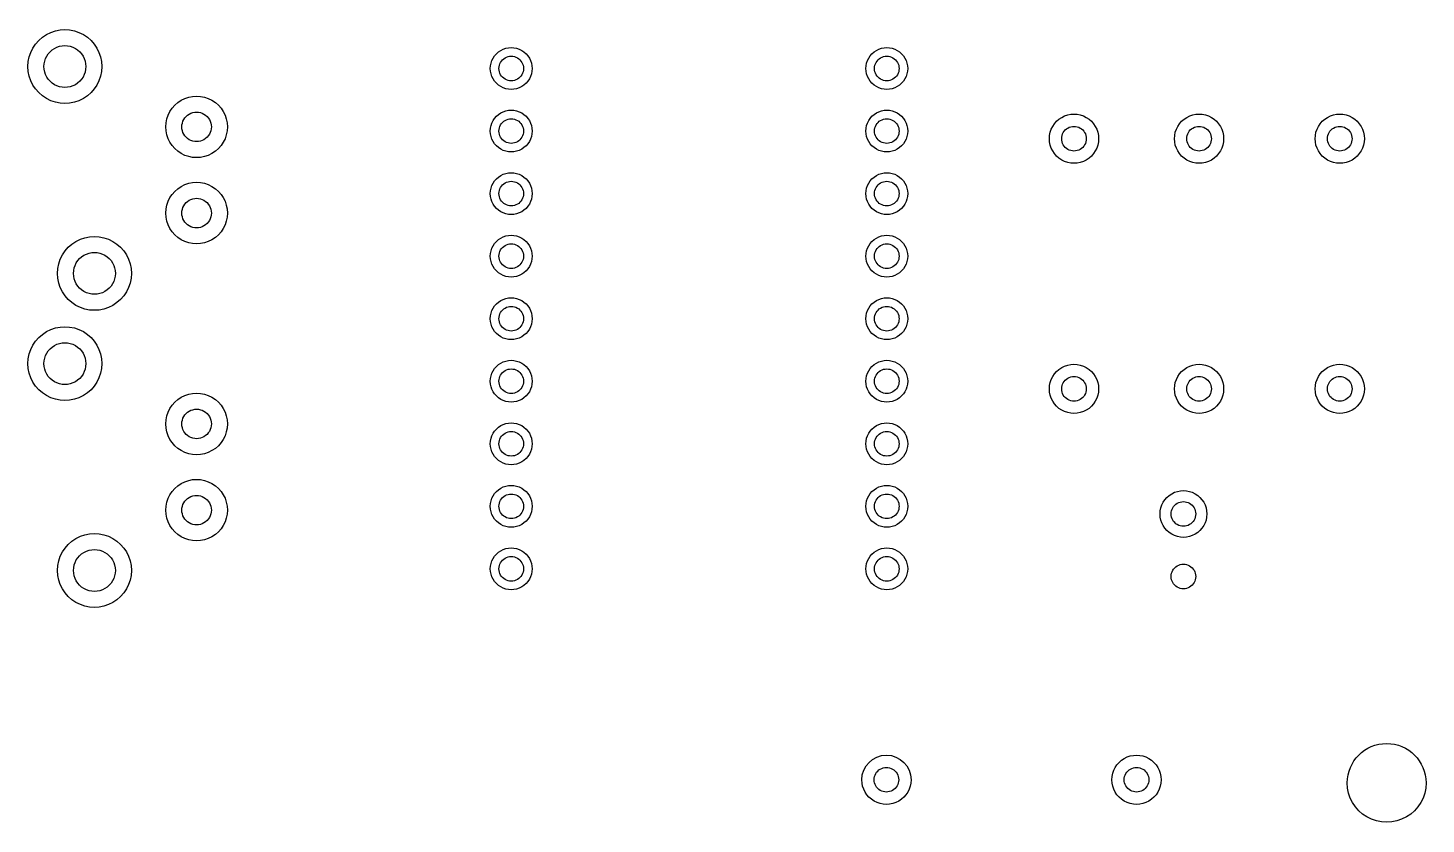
# Model space of a CAD drawing. Extents: x 2 to 134, y -65 to -1.
# Drawn here: x 76.9 to 133.7, y -64.7 to -32.4 of the extents above; entities that cross this region are included whole.
import ezdxf

# ---------------------------------------------------------------- set-up
doc = ezdxf.new("R2010")
doc.units = 0
doc.layers.get('0').update_dxf_attribs({"linetype": 'CONTINUOUS'})

msp = doc.modelspace()

# ---------------------------------------------------------------- linework, layer by layer
at = {"color": 7}
for p, q in [((79.292059, -33.962645), (79.292059, -33.962645)), ((79.942058, -33.962645), (79.942058, -33.962645)), ((97.072069, -34.042655), (97.072069, -34.042655)), ((97.422071, -34.042655), (97.422071, -34.042655)), ((112.328071, -34.042655), (112.328071, -34.042655)), ((112.678073, -34.042655), (112.678073, -34.042655)), ((84.392059, -36.412729), (84.392059, -36.412729)), ((85.04206, -36.412729), (85.04206, -36.412729)), ((97.072069, -36.582655), (97.072069, -36.582655)), ((97.422071, -36.582655), (97.422071, -36.582655)), ((112.328071, -36.582655), (112.328071, -36.582655)), ((112.678073, -36.582655), (112.678073, -36.582655)), ((119.93245, -36.892535), (119.93245, -36.892535)), ((120.43156, -36.892535), (120.43156, -36.892535)), ((125.01245, -36.892535), (125.01245, -36.892535)), ((125.51156, -36.892535), (125.51156, -36.892535)), ((130.72745, -36.892535), (130.72745, -36.892535)), ((131.22656, -36.892535), (131.22656, -36.892535)), ((97.072069, -39.122655), (97.072069, -39.122655)), ((97.422071, -39.122655), (97.422071, -39.122655)), ((112.328071, -39.122655), (112.328071, -39.122655)), ((112.678073, -39.122655), (112.678073, -39.122655)), ((84.392059, -39.912595), (84.392059, -39.912595)), ((85.04206, -39.912595), (85.04206, -39.912595)), ((97.072069, -41.662655), (97.072069, -41.662655)), ((97.422071, -41.662655), (97.422071, -41.662655)), ((112.328071, -41.662655), (112.328071, -41.662655)), ((112.678073, -41.662655), (112.678073, -41.662655)), ((80.491955, -42.362679), (80.491955, -42.362679)), ((81.141954, -42.362679), (81.141954, -42.362679)), ((97.072069, -44.202655), (97.072069, -44.202655)), ((97.422071, -44.202655), (97.422071, -44.202655)), ((112.328071, -44.202655), (112.328071, -44.202655)), ((112.678073, -44.202655), (112.678073, -44.202655)), ((79.292059, -46.027645), (79.292059, -46.027645)), ((79.942058, -46.027645), (79.942058, -46.027645)), ((97.072069, -46.742655), (97.072069, -46.742655)), ((97.422071, -46.742655), (97.422071, -46.742655)), ((112.328071, -46.742655), (112.328071, -46.742655)), ((112.678073, -46.742655), (112.678073, -46.742655)), ((119.93245, -47.052535), (119.93245, -47.052535)), ((120.43156, -47.052535), (120.43156, -47.052535)), ((125.01245, -47.052535), (125.01245, -47.052535)), ((125.51156, -47.052535), (125.51156, -47.052535)), ((130.72745, -47.052535), (130.72745, -47.052535)), ((131.22656, -47.052535), (131.22656, -47.052535)), ((84.392059, -48.477729), (84.392059, -48.477729)), ((85.04206, -48.477729), (85.04206, -48.477729)), ((97.072069, -49.282655), (97.072069, -49.282655)), ((97.422071, -49.282655), (97.422071, -49.282655)), ((112.328071, -49.282655), (112.328071, -49.282655)), ((112.678073, -49.282655), (112.678073, -49.282655)), ((84.392059, -51.977595), (84.392059, -51.977595)), ((85.04206, -51.977595), (85.04206, -51.977595)), ((97.072069, -51.822655), (97.072069, -51.822655)), ((97.422071, -51.822655), (97.422071, -51.822655)), ((112.328071, -51.822655), (112.328071, -51.822655)), ((112.678073, -51.822655), (112.678073, -51.822655)), ((124.37745, -52.132535), (124.37745, -52.132535)), ((124.827071, -52.132535), (124.827071, -52.132535)), ((80.491955, -54.427679), (80.491955, -54.427679)), ((81.141954, -54.427679), (81.141954, -54.427679)), ((97.072069, -54.362655), (97.072069, -54.362655)), ((97.422071, -54.362655), (97.422071, -54.362655)), ((112.328071, -54.362655), (112.328071, -54.362655)), ((112.678073, -54.362655), (112.678073, -54.362655)), ((124.37745, -54.672535), (124.37745, -54.672535)), ((112.31245, -62.927535), (112.31245, -62.927535)), ((112.81156, -62.927535), (112.81156, -62.927535)), ((122.47245, -62.927535), (122.47245, -62.927535)), ((122.97156, -62.927535), (122.97156, -62.927535)), ((133.732069, -63.054535), (133.732069, -63.054535))]:
    msp.add_line(p, q, dxfattribs=at)
for points in [[(76.942058, -33.962645), (76.942058, -33.426747), (77.227957, -32.931556), (77.692058, -32.663607)], [(77.692058, -32.663607), (78.15616, -32.395658), (78.727956, -32.395658), (79.192058, -32.663607)], [(79.192058, -32.663607), (79.656159, -32.931556), (79.942058, -33.426747), (79.942058, -33.962645)], [(77.592057, -33.962645), (77.592057, -33.658969), (77.754066, -33.378361), (78.017058, -33.226522)], [(78.017058, -33.226522), (78.280049, -33.074684), (78.604067, -33.074684), (78.867058, -33.226522)], [(78.867058, -33.226522), (79.13005, -33.378361), (79.292059, -33.658969), (79.292059, -33.962645)], [(95.722069, -34.042655), (95.722069, -33.738979), (95.884078, -33.458371), (96.14707, -33.306532)], [(96.14707, -33.306532), (96.410061, -33.154694), (96.734079, -33.154694), (96.99707, -33.306532)], [(96.99707, -33.306532), (97.260062, -33.458371), (97.422071, -33.738979), (97.422071, -34.042655)], [(110.978071, -34.042655), (110.978071, -33.738979), (111.14008, -33.458371), (111.403072, -33.306532)], [(111.403072, -33.306532), (111.666063, -33.154694), (111.990081, -33.154694), (112.253072, -33.306532)], [(112.253072, -33.306532), (112.516064, -33.458371), (112.678073, -33.738979), (112.678073, -34.042655)], [(77.692058, -35.261683), (77.227957, -34.993733), (76.942058, -34.498543), (76.942058, -33.962645)], [(78.017058, -34.698767), (77.754066, -34.546929), (77.592057, -34.266321), (77.592057, -33.962645)], [(79.292059, -33.962645), (79.292059, -34.266321), (79.13005, -34.546929), (78.867058, -34.698767)], [(79.942058, -33.962645), (79.942058, -34.498543), (79.656159, -34.993733), (79.192058, -35.261683)], [(96.14707, -34.778777), (95.884078, -34.626939), (95.722069, -34.346331), (95.722069, -34.042655)], [(96.072071, -34.042655), (96.072071, -33.864022), (96.16737, -33.698959), (96.322071, -33.609643)], [(96.322071, -34.475667), (96.16737, -34.38635), (96.072071, -34.221287), (96.072071, -34.042655)], [(96.322071, -33.609643), (96.476771, -33.520327), (96.667369, -33.520327), (96.82207, -33.609643)], [(96.82207, -33.609643), (96.97677, -33.698959), (97.072069, -33.864022), (97.072069, -34.042655)], [(97.072069, -34.042655), (97.072069, -34.221287), (96.97677, -34.38635), (96.82207, -34.475667)], [(97.422071, -34.042655), (97.422071, -34.346331), (97.260062, -34.626939), (96.99707, -34.778777)], [(111.403072, -34.778777), (111.14008, -34.626939), (110.978071, -34.346331), (110.978071, -34.042655)], [(111.328073, -34.042655), (111.328073, -33.864022), (111.423372, -33.698959), (111.578073, -33.609643)], [(111.578073, -34.475667), (111.423372, -34.38635), (111.328073, -34.221287), (111.328073, -34.042655)], [(111.578073, -33.609643), (111.732773, -33.520327), (111.923371, -33.520327), (112.078072, -33.609643)], [(112.078072, -33.609643), (112.232772, -33.698959), (112.328071, -33.864022), (112.328071, -34.042655)], [(112.328071, -34.042655), (112.328071, -34.221287), (112.232772, -34.38635), (112.078072, -34.475667)], [(112.678073, -34.042655), (112.678073, -34.346331), (112.516064, -34.626939), (112.253072, -34.778777)], [(96.82207, -34.475667), (96.667369, -34.564983), (96.476771, -34.564983), (96.322071, -34.475667)], [(112.078072, -34.475667), (111.923371, -34.564983), (111.732773, -34.564983), (111.578073, -34.475667)], [(78.867058, -34.698767), (78.604067, -34.850605), (78.280049, -34.850605), (78.017058, -34.698767)], [(83.16706, -35.330197), (83.553811, -35.106906), (84.030309, -35.106906), (84.41706, -35.330197)], [(96.99707, -34.778777), (96.734079, -34.930615), (96.410061, -34.930615), (96.14707, -34.778777)], [(112.253072, -34.778777), (111.990081, -34.930615), (111.666063, -34.930615), (111.403072, -34.778777)], [(79.192058, -35.261683), (78.727956, -35.529632), (78.15616, -35.529632), (77.692058, -35.261683)], [(82.54206, -36.412729), (82.54206, -35.966147), (82.780309, -35.553488), (83.16706, -35.330197)], [(84.41706, -35.330197), (84.803811, -35.553488), (85.04206, -35.966147), (85.04206, -36.412729)], [(96.14707, -35.846532), (96.410061, -35.694694), (96.734079, -35.694694), (96.99707, -35.846532)], [(111.403072, -35.846532), (111.666063, -35.694694), (111.990081, -35.694694), (112.253072, -35.846532)], [(83.192061, -36.412729), (83.192061, -36.19837), (83.30642, -36.000294), (83.492061, -35.893115)], [(83.492061, -35.893115), (83.677701, -35.785935), (83.906419, -35.785935), (84.092059, -35.893115)], [(84.092059, -35.893115), (84.2777, -36.000294), (84.392059, -36.19837), (84.392059, -36.412729)], [(95.722069, -36.582655), (95.722069, -36.278979), (95.884078, -35.998371), (96.14707, -35.846532)], [(96.072071, -36.582655), (96.072071, -36.404022), (96.16737, -36.238959), (96.322071, -36.149643)], [(96.322071, -36.149643), (96.476771, -36.060327), (96.667369, -36.060327), (96.82207, -36.149643)], [(96.82207, -36.149643), (96.97677, -36.238959), (97.072069, -36.404022), (97.072069, -36.582655)], [(96.99707, -35.846532), (97.260062, -35.998371), (97.422071, -36.278979), (97.422071, -36.582655)], [(110.978071, -36.582655), (110.978071, -36.278979), (111.14008, -35.998371), (111.403072, -35.846532)], [(111.328073, -36.582655), (111.328073, -36.404022), (111.423372, -36.238959), (111.578073, -36.149643)], [(111.578073, -36.149643), (111.732773, -36.060327), (111.923371, -36.060327), (112.078072, -36.149643)], [(112.078072, -36.149643), (112.232772, -36.238959), (112.328071, -36.404022), (112.328071, -36.582655)], [(112.253072, -35.846532), (112.516064, -35.998371), (112.678073, -36.278979), (112.678073, -36.582655)], [(118.43258, -36.892535), (118.43258, -36.535451), (118.623082, -36.205493), (118.932325, -36.026951)], [(118.932325, -36.026951), (119.241568, -35.848409), (119.622572, -35.848409), (119.931815, -36.026951)], [(119.931815, -36.026951), (120.241058, -36.205493), (120.43156, -36.535451), (120.43156, -36.892535)], [(123.51258, -36.892535), (123.51258, -36.535451), (123.703082, -36.205493), (124.012325, -36.026951)], [(124.012325, -36.026951), (124.321568, -35.848409), (124.702572, -35.848409), (125.011815, -36.026951)], [(125.011815, -36.026951), (125.321058, -36.205493), (125.51156, -36.535451), (125.51156, -36.892535)], [(129.22758, -36.892535), (129.22758, -36.535451), (129.418082, -36.205493), (129.727325, -36.026951)], [(129.727325, -36.026951), (130.036568, -35.848409), (130.417572, -35.848409), (130.726815, -36.026951)], [(130.726815, -36.026951), (131.036058, -36.205493), (131.22656, -36.535451), (131.22656, -36.892535)], [(83.16706, -37.495261), (82.780309, -37.27197), (82.54206, -36.859311), (82.54206, -36.412729)], [(83.492061, -36.932343), (83.30642, -36.825164), (83.192061, -36.627088), (83.192061, -36.412729)], [(84.392059, -36.412729), (84.392059, -36.627088), (84.2777, -36.825164), (84.092059, -36.932343)], [(85.04206, -36.412729), (85.04206, -36.859311), (84.803811, -37.27197), (84.41706, -37.495261)], [(96.14707, -37.318777), (95.884078, -37.166939), (95.722069, -36.886331), (95.722069, -36.582655)], [(96.322071, -37.015667), (96.16737, -36.92635), (96.072071, -36.761287), (96.072071, -36.582655)], [(97.072069, -36.582655), (97.072069, -36.761287), (96.97677, -36.92635), (96.82207, -37.015667)], [(97.422071, -36.582655), (97.422071, -36.886331), (97.260062, -37.166939), (96.99707, -37.318777)], [(111.403072, -37.318777), (111.14008, -37.166939), (110.978071, -36.886331), (110.978071, -36.582655)], [(111.578073, -37.015667), (111.423372, -36.92635), (111.328073, -36.761287), (111.328073, -36.582655)], [(112.328071, -36.582655), (112.328071, -36.761287), (112.232772, -36.92635), (112.078072, -37.015667)], [(112.678073, -36.582655), (112.678073, -36.886331), (112.516064, -37.166939), (112.253072, -37.318777)], [(118.932325, -37.758119), (118.623082, -37.579577), (118.43258, -37.249618), (118.43258, -36.892535)], [(118.93169, -36.892535), (118.93169, -36.713766), (119.027062, -36.548577), (119.18188, -36.459193)], [(119.18188, -37.325877), (119.027062, -37.236492), (118.93169, -37.071303), (118.93169, -36.892535)], [(119.18188, -36.459193), (119.336698, -36.369809), (119.527442, -36.369809), (119.68226, -36.459193)], [(119.68226, -36.459193), (119.837078, -36.548577), (119.93245, -36.713766), (119.93245, -36.892535)], [(119.93245, -36.892535), (119.93245, -37.071303), (119.837078, -37.236492), (119.68226, -37.325877)], [(120.43156, -36.892535), (120.43156, -37.249618), (120.241058, -37.579577), (119.931815, -37.758119)], [(124.012325, -37.758119), (123.703082, -37.579577), (123.51258, -37.249618), (123.51258, -36.892535)], [(124.01169, -36.892535), (124.01169, -36.713766), (124.107062, -36.548577), (124.26188, -36.459193)], [(124.26188, -37.325877), (124.107062, -37.236492), (124.01169, -37.071303), (124.01169, -36.892535)], [(124.26188, -36.459193), (124.416698, -36.369809), (124.607442, -36.369809), (124.76226, -36.459193)], [(124.76226, -36.459193), (124.917078, -36.548577), (125.01245, -36.713766), (125.01245, -36.892535)], [(125.01245, -36.892535), (125.01245, -37.071303), (124.917078, -37.236492), (124.76226, -37.325877)], [(125.51156, -36.892535), (125.51156, -37.249618), (125.321058, -37.579577), (125.011815, -37.758119)], [(129.727325, -37.758119), (129.418082, -37.579577), (129.22758, -37.249618), (129.22758, -36.892535)], [(129.72669, -36.892535), (129.72669, -36.713766), (129.822062, -36.548577), (129.97688, -36.459193)], [(129.97688, -37.325877), (129.822062, -37.236492), (129.72669, -37.071303), (129.72669, -36.892535)], [(129.97688, -36.459193), (130.131698, -36.369809), (130.322442, -36.369809), (130.47726, -36.459193)], [(130.47726, -36.459193), (130.632078, -36.548577), (130.72745, -36.713766), (130.72745, -36.892535)], [(130.72745, -36.892535), (130.72745, -37.071303), (130.632078, -37.236492), (130.47726, -37.325877)], [(131.22656, -36.892535), (131.22656, -37.249618), (131.036058, -37.579577), (130.726815, -37.758119)], [(84.092059, -36.932343), (83.906419, -37.039522), (83.677701, -37.039522), (83.492061, -36.932343)], [(96.99707, -37.318777), (96.734079, -37.470615), (96.410061, -37.470615), (96.14707, -37.318777)], [(96.82207, -37.015667), (96.667369, -37.104983), (96.476771, -37.104983), (96.322071, -37.015667)], [(112.253072, -37.318777), (111.990081, -37.470615), (111.666063, -37.470615), (111.403072, -37.318777)], [(112.078072, -37.015667), (111.923371, -37.104983), (111.732773, -37.104983), (111.578073, -37.015667)], [(119.68226, -37.325877), (119.527442, -37.415261), (119.336698, -37.415261), (119.18188, -37.325877)], [(124.76226, -37.325877), (124.607442, -37.415261), (124.416698, -37.415261), (124.26188, -37.325877)], [(130.47726, -37.325877), (130.322442, -37.415261), (130.131698, -37.415261), (129.97688, -37.325877)], [(84.41706, -37.495261), (84.030309, -37.718552), (83.553811, -37.718552), (83.16706, -37.495261)], [(119.931815, -37.758119), (119.622572, -37.93666), (119.241568, -37.93666), (118.932325, -37.758119)], [(125.011815, -37.758119), (124.702572, -37.93666), (124.321568, -37.93666), (124.012325, -37.758119)], [(130.726815, -37.758119), (130.417572, -37.93666), (130.036568, -37.93666), (129.727325, -37.758119)], [(83.16706, -38.830063), (83.553811, -38.606772), (84.030309, -38.606772), (84.41706, -38.830063)], [(95.722069, -39.122655), (95.722069, -38.818979), (95.884078, -38.538371), (96.14707, -38.386532)], [(96.14707, -38.386532), (96.410061, -38.234694), (96.734079, -38.234694), (96.99707, -38.386532)], [(96.322071, -38.689643), (96.476771, -38.600327), (96.667369, -38.600327), (96.82207, -38.689643)], [(96.99707, -38.386532), (97.260062, -38.538371), (97.422071, -38.818979), (97.422071, -39.122655)], [(110.978071, -39.122655), (110.978071, -38.818979), (111.14008, -38.538371), (111.403072, -38.386532)], [(111.403072, -38.386532), (111.666063, -38.234694), (111.990081, -38.234694), (112.253072, -38.386532)], [(111.578073, -38.689643), (111.732773, -38.600327), (111.923371, -38.600327), (112.078072, -38.689643)], [(112.253072, -38.386532), (112.516064, -38.538371), (112.678073, -38.818979), (112.678073, -39.122655)], [(82.54206, -39.912595), (82.54206, -39.466013), (82.780309, -39.053354), (83.16706, -38.830063)], [(84.41706, -38.830063), (84.803811, -39.053354), (85.04206, -39.466013), (85.04206, -39.912595)], [(96.14707, -39.858777), (95.884078, -39.706939), (95.722069, -39.426331), (95.722069, -39.122655)], [(96.072071, -39.122655), (96.072071, -38.944022), (96.16737, -38.778959), (96.322071, -38.689643)], [(96.322071, -39.555667), (96.16737, -39.46635), (96.072071, -39.301287), (96.072071, -39.122655)], [(96.82207, -38.689643), (96.97677, -38.778959), (97.072069, -38.944022), (97.072069, -39.122655)], [(97.072069, -39.122655), (97.072069, -39.301287), (96.97677, -39.46635), (96.82207, -39.555667)], [(97.422071, -39.122655), (97.422071, -39.426331), (97.260062, -39.706939), (96.99707, -39.858777)], [(111.403072, -39.858777), (111.14008, -39.706939), (110.978071, -39.426331), (110.978071, -39.122655)], [(111.328073, -39.122655), (111.328073, -38.944022), (111.423372, -38.778959), (111.578073, -38.689643)], [(111.578073, -39.555667), (111.423372, -39.46635), (111.328073, -39.301287), (111.328073, -39.122655)], [(112.078072, -38.689643), (112.232772, -38.778959), (112.328071, -38.944022), (112.328071, -39.122655)], [(112.328071, -39.122655), (112.328071, -39.301287), (112.232772, -39.46635), (112.078072, -39.555667)], [(112.678073, -39.122655), (112.678073, -39.426331), (112.516064, -39.706939), (112.253072, -39.858777)], [(83.192061, -39.912595), (83.192061, -39.698236), (83.30642, -39.50016), (83.492061, -39.392981)], [(83.492061, -39.392981), (83.677701, -39.285801), (83.906419, -39.285801), (84.092059, -39.392981)], [(84.092059, -39.392981), (84.2777, -39.50016), (84.392059, -39.698236), (84.392059, -39.912595)], [(96.82207, -39.555667), (96.667369, -39.644983), (96.476771, -39.644983), (96.322071, -39.555667)], [(112.078072, -39.555667), (111.923371, -39.644983), (111.732773, -39.644983), (111.578073, -39.555667)], [(83.16706, -40.995127), (82.780309, -40.771836), (82.54206, -40.359177), (82.54206, -39.912595)], [(83.492061, -40.432209), (83.30642, -40.32503), (83.192061, -40.126954), (83.192061, -39.912595)], [(84.392059, -39.912595), (84.392059, -40.126954), (84.2777, -40.32503), (84.092059, -40.432209)], [(85.04206, -39.912595), (85.04206, -40.359177), (84.803811, -40.771836), (84.41706, -40.995127)], [(96.99707, -39.858777), (96.734079, -40.010615), (96.410061, -40.010615), (96.14707, -39.858777)], [(112.253072, -39.858777), (111.990081, -40.010615), (111.666063, -40.010615), (111.403072, -39.858777)], [(78.891954, -41.063641), (79.356056, -40.795692), (79.927852, -40.795692), (80.391954, -41.063641)], [(84.092059, -40.432209), (83.906419, -40.539388), (83.677701, -40.539388), (83.492061, -40.432209)], [(96.14707, -40.926532), (96.410061, -40.774694), (96.734079, -40.774694), (96.99707, -40.926532)], [(111.403072, -40.926532), (111.666063, -40.774694), (111.990081, -40.774694), (112.253072, -40.926532)], [(78.141954, -42.362679), (78.141954, -41.826781), (78.427853, -41.33159), (78.891954, -41.063641)], [(80.391954, -41.063641), (80.856055, -41.33159), (81.141954, -41.826781), (81.141954, -42.362679)], [(84.41706, -40.995127), (84.030309, -41.218418), (83.553811, -41.218418), (83.16706, -40.995127)], [(95.722069, -41.662655), (95.722069, -41.358979), (95.884078, -41.078371), (96.14707, -40.926532)], [(96.072071, -41.662655), (96.072071, -41.484022), (96.16737, -41.318959), (96.322071, -41.229643)], [(96.322071, -41.229643), (96.476771, -41.140327), (96.667369, -41.140327), (96.82207, -41.229643)], [(96.82207, -41.229643), (96.97677, -41.318959), (97.072069, -41.484022), (97.072069, -41.662655)], [(96.99707, -40.926532), (97.260062, -41.078371), (97.422071, -41.358979), (97.422071, -41.662655)], [(110.978071, -41.662655), (110.978071, -41.358979), (111.14008, -41.078371), (111.403072, -40.926532)], [(111.328073, -41.662655), (111.328073, -41.484022), (111.423372, -41.318959), (111.578073, -41.229643)], [(111.578073, -41.229643), (111.732773, -41.140327), (111.923371, -41.140327), (112.078072, -41.229643)], [(112.078072, -41.229643), (112.232772, -41.318959), (112.328071, -41.484022), (112.328071, -41.662655)], [(112.253072, -40.926532), (112.516064, -41.078371), (112.678073, -41.358979), (112.678073, -41.662655)], [(78.791953, -42.362679), (78.791953, -42.059003), (78.953962, -41.778395), (79.216954, -41.626556)], [(79.216954, -41.626556), (79.479945, -41.474718), (79.803963, -41.474718), (80.066954, -41.626556)], [(80.066954, -41.626556), (80.329946, -41.778395), (80.491955, -42.059003), (80.491955, -42.362679)], [(96.14707, -42.398777), (95.884078, -42.246939), (95.722069, -41.966331), (95.722069, -41.662655)], [(96.322071, -42.095667), (96.16737, -42.00635), (96.072071, -41.841287), (96.072071, -41.662655)], [(97.072069, -41.662655), (97.072069, -41.841287), (96.97677, -42.00635), (96.82207, -42.095667)], [(97.422071, -41.662655), (97.422071, -41.966331), (97.260062, -42.246939), (96.99707, -42.398777)], [(111.403072, -42.398777), (111.14008, -42.246939), (110.978071, -41.966331), (110.978071, -41.662655)], [(111.578073, -42.095667), (111.423372, -42.00635), (111.328073, -41.841287), (111.328073, -41.662655)], [(112.328071, -41.662655), (112.328071, -41.841287), (112.232772, -42.00635), (112.078072, -42.095667)], [(112.678073, -41.662655), (112.678073, -41.966331), (112.516064, -42.246939), (112.253072, -42.398777)], [(78.891954, -43.661717), (78.427853, -43.393767), (78.141954, -42.898577), (78.141954, -42.362679)], [(79.216954, -43.098801), (78.953962, -42.946963), (78.791953, -42.666355), (78.791953, -42.362679)], [(80.491955, -42.362679), (80.491955, -42.666355), (80.329946, -42.946963), (80.066954, -43.098801)], [(81.141954, -42.362679), (81.141954, -42.898577), (80.856055, -43.393767), (80.391954, -43.661717)], [(96.99707, -42.398777), (96.734079, -42.550615), (96.410061, -42.550615), (96.14707, -42.398777)], [(96.82207, -42.095667), (96.667369, -42.184983), (96.476771, -42.184983), (96.322071, -42.095667)], [(112.253072, -42.398777), (111.990081, -42.550615), (111.666063, -42.550615), (111.403072, -42.398777)], [(112.078072, -42.095667), (111.923371, -42.184983), (111.732773, -42.184983), (111.578073, -42.095667)], [(80.066954, -43.098801), (79.803963, -43.250639), (79.479945, -43.250639), (79.216954, -43.098801)], [(80.391954, -43.661717), (79.927852, -43.929666), (79.356056, -43.929666), (78.891954, -43.661717)], [(95.722069, -44.202655), (95.722069, -43.898979), (95.884078, -43.618371), (96.14707, -43.466532)], [(96.14707, -43.466532), (96.410061, -43.314694), (96.734079, -43.314694), (96.99707, -43.466532)], [(96.322071, -43.769643), (96.476771, -43.680327), (96.667369, -43.680327), (96.82207, -43.769643)], [(96.99707, -43.466532), (97.260062, -43.618371), (97.422071, -43.898979), (97.422071, -44.202655)], [(110.978071, -44.202655), (110.978071, -43.898979), (111.14008, -43.618371), (111.403072, -43.466532)], [(111.403072, -43.466532), (111.666063, -43.314694), (111.990081, -43.314694), (112.253072, -43.466532)], [(111.578073, -43.769643), (111.732773, -43.680327), (111.923371, -43.680327), (112.078072, -43.769643)], [(112.253072, -43.466532), (112.516064, -43.618371), (112.678073, -43.898979), (112.678073, -44.202655)], [(96.14707, -44.938777), (95.884078, -44.786939), (95.722069, -44.506331), (95.722069, -44.202655)], [(96.072071, -44.202655), (96.072071, -44.024022), (96.16737, -43.858959), (96.322071, -43.769643)], [(96.322071, -44.635667), (96.16737, -44.54635), (96.072071, -44.381287), (96.072071, -44.202655)], [(96.82207, -43.769643), (96.97677, -43.858959), (97.072069, -44.024022), (97.072069, -44.202655)], [(97.072069, -44.202655), (97.072069, -44.381287), (96.97677, -44.54635), (96.82207, -44.635667)], [(97.422071, -44.202655), (97.422071, -44.506331), (97.260062, -44.786939), (96.99707, -44.938777)], [(111.403072, -44.938777), (111.14008, -44.786939), (110.978071, -44.506331), (110.978071, -44.202655)], [(111.328073, -44.202655), (111.328073, -44.024022), (111.423372, -43.858959), (111.578073, -43.769643)], [(111.578073, -44.635667), (111.423372, -44.54635), (111.328073, -44.381287), (111.328073, -44.202655)], [(112.078072, -43.769643), (112.232772, -43.858959), (112.328071, -44.024022), (112.328071, -44.202655)], [(112.328071, -44.202655), (112.328071, -44.381287), (112.232772, -44.54635), (112.078072, -44.635667)], [(112.678073, -44.202655), (112.678073, -44.506331), (112.516064, -44.786939), (112.253072, -44.938777)], [(76.942058, -46.027645), (76.942058, -45.491747), (77.227957, -44.996556), (77.692058, -44.728607)], [(77.692058, -44.728607), (78.15616, -44.460658), (78.727956, -44.460658), (79.192058, -44.728607)], [(79.192058, -44.728607), (79.656159, -44.996556), (79.942058, -45.491747), (79.942058, -46.027645)], [(96.82207, -44.635667), (96.667369, -44.724983), (96.476771, -44.724983), (96.322071, -44.635667)], [(112.078072, -44.635667), (111.923371, -44.724983), (111.732773, -44.724983), (111.578073, -44.635667)], [(77.592057, -46.027645), (77.592057, -45.723969), (77.754066, -45.443361), (78.017058, -45.291522)], [(78.017058, -45.291522), (78.280049, -45.139684), (78.604067, -45.139684), (78.867058, -45.291522)], [(78.867058, -45.291522), (79.13005, -45.443361), (79.292059, -45.723969), (79.292059, -46.027645)], [(96.99707, -44.938777), (96.734079, -45.090615), (96.410061, -45.090615), (96.14707, -44.938777)], [(112.253072, -44.938777), (111.990081, -45.090615), (111.666063, -45.090615), (111.403072, -44.938777)], [(96.14707, -46.006532), (96.410061, -45.854694), (96.734079, -45.854694), (96.99707, -46.006532)], [(111.403072, -46.006532), (111.666063, -45.854694), (111.990081, -45.854694), (112.253072, -46.006532)], [(77.692058, -47.326683), (77.227957, -47.058733), (76.942058, -46.563543), (76.942058, -46.027645)], [(78.017058, -46.763767), (77.754066, -46.611929), (77.592057, -46.331321), (77.592057, -46.027645)], [(79.292059, -46.027645), (79.292059, -46.331321), (79.13005, -46.611929), (78.867058, -46.763767)], [(79.942058, -46.027645), (79.942058, -46.563543), (79.656159, -47.058733), (79.192058, -47.326683)], [(95.722069, -46.742655), (95.722069, -46.438979), (95.884078, -46.158371), (96.14707, -46.006532)], [(96.072071, -46.742655), (96.072071, -46.564022), (96.16737, -46.398959), (96.322071, -46.309643)], [(96.322071, -46.309643), (96.476771, -46.220327), (96.667369, -46.220327), (96.82207, -46.309643)], [(96.82207, -46.309643), (96.97677, -46.398959), (97.072069, -46.564022), (97.072069, -46.742655)], [(96.99707, -46.006532), (97.260062, -46.158371), (97.422071, -46.438979), (97.422071, -46.742655)], [(110.978071, -46.742655), (110.978071, -46.438979), (111.14008, -46.158371), (111.403072, -46.006532)], [(111.328073, -46.742655), (111.328073, -46.564022), (111.423372, -46.398959), (111.578073, -46.309643)], [(111.578073, -46.309643), (111.732773, -46.220327), (111.923371, -46.220327), (112.078072, -46.309643)], [(112.078072, -46.309643), (112.232772, -46.398959), (112.328071, -46.564022), (112.328071, -46.742655)], [(112.253072, -46.006532), (112.516064, -46.158371), (112.678073, -46.438979), (112.678073, -46.742655)], [(118.43258, -47.052535), (118.43258, -46.695451), (118.623082, -46.365493), (118.932325, -46.186951)], [(118.932325, -46.186951), (119.241568, -46.008409), (119.622572, -46.008409), (119.931815, -46.186951)], [(119.18188, -46.619193), (119.336698, -46.529809), (119.527442, -46.529809), (119.68226, -46.619193)], [(119.931815, -46.186951), (120.241058, -46.365493), (120.43156, -46.695451), (120.43156, -47.052535)], [(123.51258, -47.052535), (123.51258, -46.695451), (123.703082, -46.365493), (124.012325, -46.186951)], [(124.012325, -46.186951), (124.321568, -46.008409), (124.702572, -46.008409), (125.011815, -46.186951)], [(124.26188, -46.619193), (124.416698, -46.529809), (124.607442, -46.529809), (124.76226, -46.619193)], [(125.011815, -46.186951), (125.321058, -46.365493), (125.51156, -46.695451), (125.51156, -47.052535)], [(129.22758, -47.052535), (129.22758, -46.695451), (129.418082, -46.365493), (129.727325, -46.186951)], [(129.727325, -46.186951), (130.036568, -46.008409), (130.417572, -46.008409), (130.726815, -46.186951)], [(129.97688, -46.619193), (130.131698, -46.529809), (130.322442, -46.529809), (130.47726, -46.619193)], [(130.726815, -46.186951), (131.036058, -46.365493), (131.22656, -46.695451), (131.22656, -47.052535)], [(78.867058, -46.763767), (78.604067, -46.915605), (78.280049, -46.915605), (78.017058, -46.763767)], [(96.14707, -47.478777), (95.884078, -47.326939), (95.722069, -47.046331), (95.722069, -46.742655)], [(96.322071, -47.175667), (96.16737, -47.08635), (96.072071, -46.921287), (96.072071, -46.742655)], [(97.072069, -46.742655), (97.072069, -46.921287), (96.97677, -47.08635), (96.82207, -47.175667)], [(97.422071, -46.742655), (97.422071, -47.046331), (97.260062, -47.326939), (96.99707, -47.478777)], [(111.403072, -47.478777), (111.14008, -47.326939), (110.978071, -47.046331), (110.978071, -46.742655)], [(111.578073, -47.175667), (111.423372, -47.08635), (111.328073, -46.921287), (111.328073, -46.742655)], [(112.328071, -46.742655), (112.328071, -46.921287), (112.232772, -47.08635), (112.078072, -47.175667)], [(112.678073, -46.742655), (112.678073, -47.046331), (112.516064, -47.326939), (112.253072, -47.478777)], [(118.932325, -47.918119), (118.623082, -47.739577), (118.43258, -47.409618), (118.43258, -47.052535)], [(118.93169, -47.052535), (118.93169, -46.873766), (119.027062, -46.708577), (119.18188, -46.619193)], [(119.18188, -47.485877), (119.027062, -47.396492), (118.93169, -47.231303), (118.93169, -47.052535)], [(119.68226, -46.619193), (119.837078, -46.708577), (119.93245, -46.873766), (119.93245, -47.052535)], [(119.93245, -47.052535), (119.93245, -47.231303), (119.837078, -47.396492), (119.68226, -47.485877)], [(120.43156, -47.052535), (120.43156, -47.409618), (120.241058, -47.739577), (119.931815, -47.918119)], [(124.012325, -47.918119), (123.703082, -47.739577), (123.51258, -47.409618), (123.51258, -47.052535)], [(124.01169, -47.052535), (124.01169, -46.873766), (124.107062, -46.708577), (124.26188, -46.619193)], [(124.26188, -47.485877), (124.107062, -47.396492), (124.01169, -47.231303), (124.01169, -47.052535)], [(124.76226, -46.619193), (124.917078, -46.708577), (125.01245, -46.873766), (125.01245, -47.052535)], [(125.01245, -47.052535), (125.01245, -47.231303), (124.917078, -47.396492), (124.76226, -47.485877)], [(125.51156, -47.052535), (125.51156, -47.409618), (125.321058, -47.739577), (125.011815, -47.918119)], [(129.727325, -47.918119), (129.418082, -47.739577), (129.22758, -47.409618), (129.22758, -47.052535)], [(129.72669, -47.052535), (129.72669, -46.873766), (129.822062, -46.708577), (129.97688, -46.619193)], [(129.97688, -47.485877), (129.822062, -47.396492), (129.72669, -47.231303), (129.72669, -47.052535)], [(130.47726, -46.619193), (130.632078, -46.708577), (130.72745, -46.873766), (130.72745, -47.052535)], [(130.72745, -47.052535), (130.72745, -47.231303), (130.632078, -47.396492), (130.47726, -47.485877)], [(131.22656, -47.052535), (131.22656, -47.409618), (131.036058, -47.739577), (130.726815, -47.918119)], [(79.192058, -47.326683), (78.727956, -47.594632), (78.15616, -47.594632), (77.692058, -47.326683)], [(82.54206, -48.477729), (82.54206, -48.031147), (82.780309, -47.618488), (83.16706, -47.395197)], [(83.16706, -47.395197), (83.553811, -47.171906), (84.030309, -47.171906), (84.41706, -47.395197)], [(84.41706, -47.395197), (84.803811, -47.618488), (85.04206, -48.031147), (85.04206, -48.477729)], [(96.99707, -47.478777), (96.734079, -47.630615), (96.410061, -47.630615), (96.14707, -47.478777)], [(96.82207, -47.175667), (96.667369, -47.264983), (96.476771, -47.264983), (96.322071, -47.175667)], [(112.253072, -47.478777), (111.990081, -47.630615), (111.666063, -47.630615), (111.403072, -47.478777)], [(112.078072, -47.175667), (111.923371, -47.264983), (111.732773, -47.264983), (111.578073, -47.175667)], [(119.68226, -47.485877), (119.527442, -47.575261), (119.336698, -47.575261), (119.18188, -47.485877)], [(124.76226, -47.485877), (124.607442, -47.575261), (124.416698, -47.575261), (124.26188, -47.485877)], [(130.47726, -47.485877), (130.322442, -47.575261), (130.131698, -47.575261), (129.97688, -47.485877)], [(83.192061, -48.477729), (83.192061, -48.26337), (83.30642, -48.065294), (83.492061, -47.958115)], [(83.492061, -47.958115), (83.677701, -47.850935), (83.906419, -47.850935), (84.092059, -47.958115)], [(84.092059, -47.958115), (84.2777, -48.065294), (84.392059, -48.26337), (84.392059, -48.477729)], [(119.931815, -47.918119), (119.622572, -48.09666), (119.241568, -48.09666), (118.932325, -47.918119)], [(125.011815, -47.918119), (124.702572, -48.09666), (124.321568, -48.09666), (124.012325, -47.918119)], [(130.726815, -47.918119), (130.417572, -48.09666), (130.036568, -48.09666), (129.727325, -47.918119)], [(83.16706, -49.560261), (82.780309, -49.33697), (82.54206, -48.924311), (82.54206, -48.477729)], [(83.492061, -48.997343), (83.30642, -48.890164), (83.192061, -48.692088), (83.192061, -48.477729)], [(84.392059, -48.477729), (84.392059, -48.692088), (84.2777, -48.890164), (84.092059, -48.997343)], [(85.04206, -48.477729), (85.04206, -48.924311), (84.803811, -49.33697), (84.41706, -49.560261)], [(95.722069, -49.282655), (95.722069, -48.978979), (95.884078, -48.698371), (96.14707, -48.546532)], [(96.14707, -48.546532), (96.410061, -48.394694), (96.734079, -48.394694), (96.99707, -48.546532)], [(96.322071, -48.849643), (96.476771, -48.760327), (96.667369, -48.760327), (96.82207, -48.849643)], [(96.99707, -48.546532), (97.260062, -48.698371), (97.422071, -48.978979), (97.422071, -49.282655)], [(110.978071, -49.282655), (110.978071, -48.978979), (111.14008, -48.698371), (111.403072, -48.546532)], [(111.403072, -48.546532), (111.666063, -48.394694), (111.990081, -48.394694), (112.253072, -48.546532)], [(111.578073, -48.849643), (111.732773, -48.760327), (111.923371, -48.760327), (112.078072, -48.849643)], [(112.253072, -48.546532), (112.516064, -48.698371), (112.678073, -48.978979), (112.678073, -49.282655)], [(84.092059, -48.997343), (83.906419, -49.104522), (83.677701, -49.104522), (83.492061, -48.997343)], [(96.14707, -50.018777), (95.884078, -49.866939), (95.722069, -49.586331), (95.722069, -49.282655)], [(96.072071, -49.282655), (96.072071, -49.104022), (96.16737, -48.938959), (96.322071, -48.849643)], [(96.322071, -49.715667), (96.16737, -49.62635), (96.072071, -49.461287), (96.072071, -49.282655)], [(96.82207, -48.849643), (96.97677, -48.938959), (97.072069, -49.104022), (97.072069, -49.282655)], [(97.072069, -49.282655), (97.072069, -49.461287), (96.97677, -49.62635), (96.82207, -49.715667)], [(97.422071, -49.282655), (97.422071, -49.586331), (97.260062, -49.866939), (96.99707, -50.018777)], [(111.403072, -50.018777), (111.14008, -49.866939), (110.978071, -49.586331), (110.978071, -49.282655)], [(111.328073, -49.282655), (111.328073, -49.104022), (111.423372, -48.938959), (111.578073, -48.849643)], [(111.578073, -49.715667), (111.423372, -49.62635), (111.328073, -49.461287), (111.328073, -49.282655)], [(112.078072, -48.849643), (112.232772, -48.938959), (112.328071, -49.104022), (112.328071, -49.282655)], [(112.328071, -49.282655), (112.328071, -49.461287), (112.232772, -49.62635), (112.078072, -49.715667)], [(112.678073, -49.282655), (112.678073, -49.586331), (112.516064, -49.866939), (112.253072, -50.018777)], [(84.41706, -49.560261), (84.030309, -49.783552), (83.553811, -49.783552), (83.16706, -49.560261)], [(96.82207, -49.715667), (96.667369, -49.804983), (96.476771, -49.804983), (96.322071, -49.715667)], [(112.078072, -49.715667), (111.923371, -49.804983), (111.732773, -49.804983), (111.578073, -49.715667)], [(96.99707, -50.018777), (96.734079, -50.170615), (96.410061, -50.170615), (96.14707, -50.018777)], [(112.253072, -50.018777), (111.990081, -50.170615), (111.666063, -50.170615), (111.403072, -50.018777)], [(82.54206, -51.977595), (82.54206, -51.531013), (82.780309, -51.118354), (83.16706, -50.895063)], [(83.16706, -50.895063), (83.553811, -50.671772), (84.030309, -50.671772), (84.41706, -50.895063)], [(84.41706, -50.895063), (84.803811, -51.118354), (85.04206, -51.531013), (85.04206, -51.977595)], [(95.722069, -51.822655), (95.722069, -51.518979), (95.884078, -51.238371), (96.14707, -51.086532)], [(96.14707, -51.086532), (96.410061, -50.934694), (96.734079, -50.934694), (96.99707, -51.086532)], [(96.99707, -51.086532), (97.260062, -51.238371), (97.422071, -51.518979), (97.422071, -51.822655)], [(110.978071, -51.822655), (110.978071, -51.518979), (111.14008, -51.238371), (111.403072, -51.086532)], [(111.403072, -51.086532), (111.666063, -50.934694), (111.990081, -50.934694), (112.253072, -51.086532)], [(112.253072, -51.086532), (112.516064, -51.238371), (112.678073, -51.518979), (112.678073, -51.822655)], [(83.192061, -51.977595), (83.192061, -51.763236), (83.30642, -51.56516), (83.492061, -51.457981)], [(83.492061, -51.457981), (83.677701, -51.350801), (83.906419, -51.350801), (84.092059, -51.457981)], [(84.092059, -51.457981), (84.2777, -51.56516), (84.392059, -51.763236), (84.392059, -51.977595)], [(96.072071, -51.822655), (96.072071, -51.644022), (96.16737, -51.478959), (96.322071, -51.389643)], [(96.322071, -51.389643), (96.476771, -51.300327), (96.667369, -51.300327), (96.82207, -51.389643)], [(96.82207, -51.389643), (96.97677, -51.478959), (97.072069, -51.644022), (97.072069, -51.822655)], [(111.328073, -51.822655), (111.328073, -51.644022), (111.423372, -51.478959), (111.578073, -51.389643)], [(111.578073, -51.389643), (111.732773, -51.300327), (111.923371, -51.300327), (112.078072, -51.389643)], [(112.078072, -51.389643), (112.232772, -51.478959), (112.328071, -51.644022), (112.328071, -51.822655)], [(122.927069, -52.132535), (122.927069, -51.793132), (123.108138, -51.479511), (123.40207, -51.30981)], [(123.40207, -51.30981), (123.696001, -51.140109), (124.058139, -51.140109), (124.35207, -51.30981)], [(123.62688, -51.699193), (123.781698, -51.609809), (123.972442, -51.609809), (124.12726, -51.699193)], [(124.35207, -51.30981), (124.646002, -51.479511), (124.827071, -51.793132), (124.827071, -52.132535)], [(83.16706, -53.060127), (82.780309, -52.836836), (82.54206, -52.424177), (82.54206, -51.977595)], [(83.492061, -52.497209), (83.30642, -52.39003), (83.192061, -52.191954), (83.192061, -51.977595)], [(84.392059, -51.977595), (84.392059, -52.191954), (84.2777, -52.39003), (84.092059, -52.497209)], [(85.04206, -51.977595), (85.04206, -52.424177), (84.803811, -52.836836), (84.41706, -53.060127)], [(96.14707, -52.558777), (95.884078, -52.406939), (95.722069, -52.126331), (95.722069, -51.822655)], [(96.322071, -52.255667), (96.16737, -52.16635), (96.072071, -52.001287), (96.072071, -51.822655)], [(97.072069, -51.822655), (97.072069, -52.001287), (96.97677, -52.16635), (96.82207, -52.255667)], [(97.422071, -51.822655), (97.422071, -52.126331), (97.260062, -52.406939), (96.99707, -52.558777)], [(111.403072, -52.558777), (111.14008, -52.406939), (110.978071, -52.126331), (110.978071, -51.822655)], [(111.578073, -52.255667), (111.423372, -52.16635), (111.328073, -52.001287), (111.328073, -51.822655)], [(112.328071, -51.822655), (112.328071, -52.001287), (112.232772, -52.16635), (112.078072, -52.255667)], [(112.678073, -51.822655), (112.678073, -52.126331), (112.516064, -52.406939), (112.253072, -52.558777)], [(123.40207, -52.955259), (123.108138, -52.785558), (122.927069, -52.471937), (122.927069, -52.132535)], [(123.37669, -52.132535), (123.37669, -51.953766), (123.472062, -51.788577), (123.62688, -51.699193)], [(123.62688, -52.565877), (123.472062, -52.476492), (123.37669, -52.311303), (123.37669, -52.132535)], [(124.12726, -51.699193), (124.282078, -51.788577), (124.37745, -51.953766), (124.37745, -52.132535)], [(124.37745, -52.132535), (124.37745, -52.311303), (124.282078, -52.476492), (124.12726, -52.565877)], [(124.827071, -52.132535), (124.827071, -52.471937), (124.646002, -52.785558), (124.35207, -52.955259)], [(84.092059, -52.497209), (83.906419, -52.604388), (83.677701, -52.604388), (83.492061, -52.497209)], [(96.99707, -52.558777), (96.734079, -52.710615), (96.410061, -52.710615), (96.14707, -52.558777)], [(96.82207, -52.255667), (96.667369, -52.344983), (96.476771, -52.344983), (96.322071, -52.255667)], [(112.253072, -52.558777), (111.990081, -52.710615), (111.666063, -52.710615), (111.403072, -52.558777)], [(112.078072, -52.255667), (111.923371, -52.344983), (111.732773, -52.344983), (111.578073, -52.255667)], [(124.12726, -52.565877), (123.972442, -52.655261), (123.781698, -52.655261), (123.62688, -52.565877)], [(78.141954, -54.427679), (78.141954, -53.891781), (78.427853, -53.39659), (78.891954, -53.128641)], [(78.891954, -53.128641), (79.356056, -52.860692), (79.927852, -52.860692), (80.391954, -53.128641)], [(80.391954, -53.128641), (80.856055, -53.39659), (81.141954, -53.891781), (81.141954, -54.427679)], [(84.41706, -53.060127), (84.030309, -53.283418), (83.553811, -53.283418), (83.16706, -53.060127)], [(124.35207, -52.955259), (124.058139, -53.124961), (123.696001, -53.124961), (123.40207, -52.955259)], [(78.791953, -54.427679), (78.791953, -54.124003), (78.953962, -53.843395), (79.216954, -53.691556)], [(79.216954, -53.691556), (79.479945, -53.539718), (79.803963, -53.539718), (80.066954, -53.691556)], [(80.066954, -53.691556), (80.329946, -53.843395), (80.491955, -54.124003), (80.491955, -54.427679)], [(95.722069, -54.362655), (95.722069, -54.058979), (95.884078, -53.778371), (96.14707, -53.626532)], [(96.072071, -54.362655), (96.072071, -54.184022), (96.16737, -54.018959), (96.322071, -53.929643)], [(96.14707, -53.626532), (96.410061, -53.474694), (96.734079, -53.474694), (96.99707, -53.626532)], [(96.322071, -53.929643), (96.476771, -53.840327), (96.667369, -53.840327), (96.82207, -53.929643)], [(96.82207, -53.929643), (96.97677, -54.018959), (97.072069, -54.184022), (97.072069, -54.362655)], [(96.99707, -53.626532), (97.260062, -53.778371), (97.422071, -54.058979), (97.422071, -54.362655)], [(110.978071, -54.362655), (110.978071, -54.058979), (111.14008, -53.778371), (111.403072, -53.626532)], [(111.328073, -54.362655), (111.328073, -54.184022), (111.423372, -54.018959), (111.578073, -53.929643)], [(111.403072, -53.626532), (111.666063, -53.474694), (111.990081, -53.474694), (112.253072, -53.626532)], [(111.578073, -53.929643), (111.732773, -53.840327), (111.923371, -53.840327), (112.078072, -53.929643)], [(112.078072, -53.929643), (112.232772, -54.018959), (112.328071, -54.184022), (112.328071, -54.362655)], [(112.253072, -53.626532), (112.516064, -53.778371), (112.678073, -54.058979), (112.678073, -54.362655)], [(78.891954, -55.726717), (78.427853, -55.458767), (78.141954, -54.963577), (78.141954, -54.427679)], [(79.216954, -55.163801), (78.953962, -55.011963), (78.791953, -54.731355), (78.791953, -54.427679)], [(80.491955, -54.427679), (80.491955, -54.731355), (80.329946, -55.011963), (80.066954, -55.163801)], [(81.141954, -54.427679), (81.141954, -54.963577), (80.856055, -55.458767), (80.391954, -55.726717)], [(96.14707, -55.098777), (95.884078, -54.946939), (95.722069, -54.666331), (95.722069, -54.362655)], [(96.322071, -54.795667), (96.16737, -54.70635), (96.072071, -54.541287), (96.072071, -54.362655)], [(97.072069, -54.362655), (97.072069, -54.541287), (96.97677, -54.70635), (96.82207, -54.795667)], [(97.422071, -54.362655), (97.422071, -54.666331), (97.260062, -54.946939), (96.99707, -55.098777)], [(111.403072, -55.098777), (111.14008, -54.946939), (110.978071, -54.666331), (110.978071, -54.362655)], [(111.578073, -54.795667), (111.423372, -54.70635), (111.328073, -54.541287), (111.328073, -54.362655)], [(112.328071, -54.362655), (112.328071, -54.541287), (112.232772, -54.70635), (112.078072, -54.795667)], [(112.678073, -54.362655), (112.678073, -54.666331), (112.516064, -54.946939), (112.253072, -55.098777)], [(123.37669, -54.672535), (123.37669, -54.493766), (123.472062, -54.328577), (123.62688, -54.239193)], [(123.62688, -54.239193), (123.781698, -54.149809), (123.972442, -54.149809), (124.12726, -54.239193)], [(124.12726, -54.239193), (124.282078, -54.328577), (124.37745, -54.493766), (124.37745, -54.672535)], [(96.82207, -54.795667), (96.667369, -54.884983), (96.476771, -54.884983), (96.322071, -54.795667)], [(112.078072, -54.795667), (111.923371, -54.884983), (111.732773, -54.884983), (111.578073, -54.795667)], [(123.62688, -55.105877), (123.472062, -55.016492), (123.37669, -54.851303), (123.37669, -54.672535)], [(124.37745, -54.672535), (124.37745, -54.851303), (124.282078, -55.016492), (124.12726, -55.105877)], [(80.066954, -55.163801), (79.803963, -55.315639), (79.479945, -55.315639), (79.216954, -55.163801)], [(96.99707, -55.098777), (96.734079, -55.250615), (96.410061, -55.250615), (96.14707, -55.098777)], [(112.253072, -55.098777), (111.990081, -55.250615), (111.666063, -55.250615), (111.403072, -55.098777)], [(124.12726, -55.105877), (123.972442, -55.195261), (123.781698, -55.195261), (123.62688, -55.105877)], [(80.391954, -55.726717), (79.927852, -55.994666), (79.356056, -55.994666), (78.891954, -55.726717)], [(121.472325, -62.061951), (121.781568, -61.883409), (122.162572, -61.883409), (122.471815, -62.061951)], [(130.532071, -63.054535), (130.532071, -62.17088), (131.248415, -61.454536), (132.13207, -61.454536)], [(132.13207, -61.454536), (133.015725, -61.454536), (133.732069, -62.17088), (133.732069, -63.054535)], [(110.81258, -62.927535), (110.81258, -62.375532), (111.260067, -61.928045), (111.81207, -61.928045)], [(111.56188, -62.494193), (111.716698, -62.404809), (111.907442, -62.404809), (112.06226, -62.494193)], [(111.81207, -61.928045), (112.364073, -61.928045), (112.81156, -62.375532), (112.81156, -62.927535)], [(120.97258, -62.927535), (120.97258, -62.570451), (121.163082, -62.240493), (121.472325, -62.061951)], [(121.72188, -62.494193), (121.876698, -62.404809), (122.067442, -62.404809), (122.22226, -62.494193)], [(122.471815, -62.061951), (122.781058, -62.240493), (122.97156, -62.570451), (122.97156, -62.927535)], [(111.312325, -63.793119), (111.003082, -63.614577), (110.81258, -63.284618), (110.81258, -62.927535)], [(111.31169, -62.927535), (111.31169, -62.748766), (111.407062, -62.583577), (111.56188, -62.494193)], [(111.56188, -63.360877), (111.407062, -63.271492), (111.31169, -63.106303), (111.31169, -62.927535)], [(112.06226, -62.494193), (112.217078, -62.583577), (112.31245, -62.748766), (112.31245, -62.927535)], [(112.31245, -62.927535), (112.31245, -63.106303), (112.217078, -63.271492), (112.06226, -63.360877)], [(112.81156, -62.927535), (112.81156, -63.284618), (112.621058, -63.614577), (112.311815, -63.793119)], [(121.472325, -63.793119), (121.163082, -63.614577), (120.97258, -63.284618), (120.97258, -62.927535)], [(121.47169, -62.927535), (121.47169, -62.748766), (121.567062, -62.583577), (121.72188, -62.494193)], [(121.72188, -63.360877), (121.567062, -63.271492), (121.47169, -63.106303), (121.47169, -62.927535)], [(122.22226, -62.494193), (122.377078, -62.583577), (122.47245, -62.748766), (122.47245, -62.927535)], [(122.47245, -62.927535), (122.47245, -63.106303), (122.377078, -63.271492), (122.22226, -63.360877)], [(122.97156, -62.927535), (122.97156, -63.284618), (122.781058, -63.614577), (122.471815, -63.793119)], [(112.06226, -63.360877), (111.907442, -63.450261), (111.716698, -63.450261), (111.56188, -63.360877)], [(122.22226, -63.360877), (122.067442, -63.450261), (121.876698, -63.450261), (121.72188, -63.360877)], [(131.33207, -64.440175), (130.837029, -64.154363), (130.532071, -63.62616), (130.532071, -63.054535)], [(133.732069, -63.054535), (133.732069, -63.62616), (133.427111, -64.154363), (132.93207, -64.440175)], [(112.311815, -63.793119), (112.002572, -63.97166), (111.621568, -63.97166), (111.312325, -63.793119)], [(122.471815, -63.793119), (122.162572, -63.97166), (121.781568, -63.97166), (121.472325, -63.793119)], [(132.93207, -64.440175), (132.437028, -64.725987), (131.827112, -64.725987), (131.33207, -64.440175)]]:
    msp.add_open_spline(points, degree=3, dxfattribs=at)

doc.saveas('drawing.dxf')
